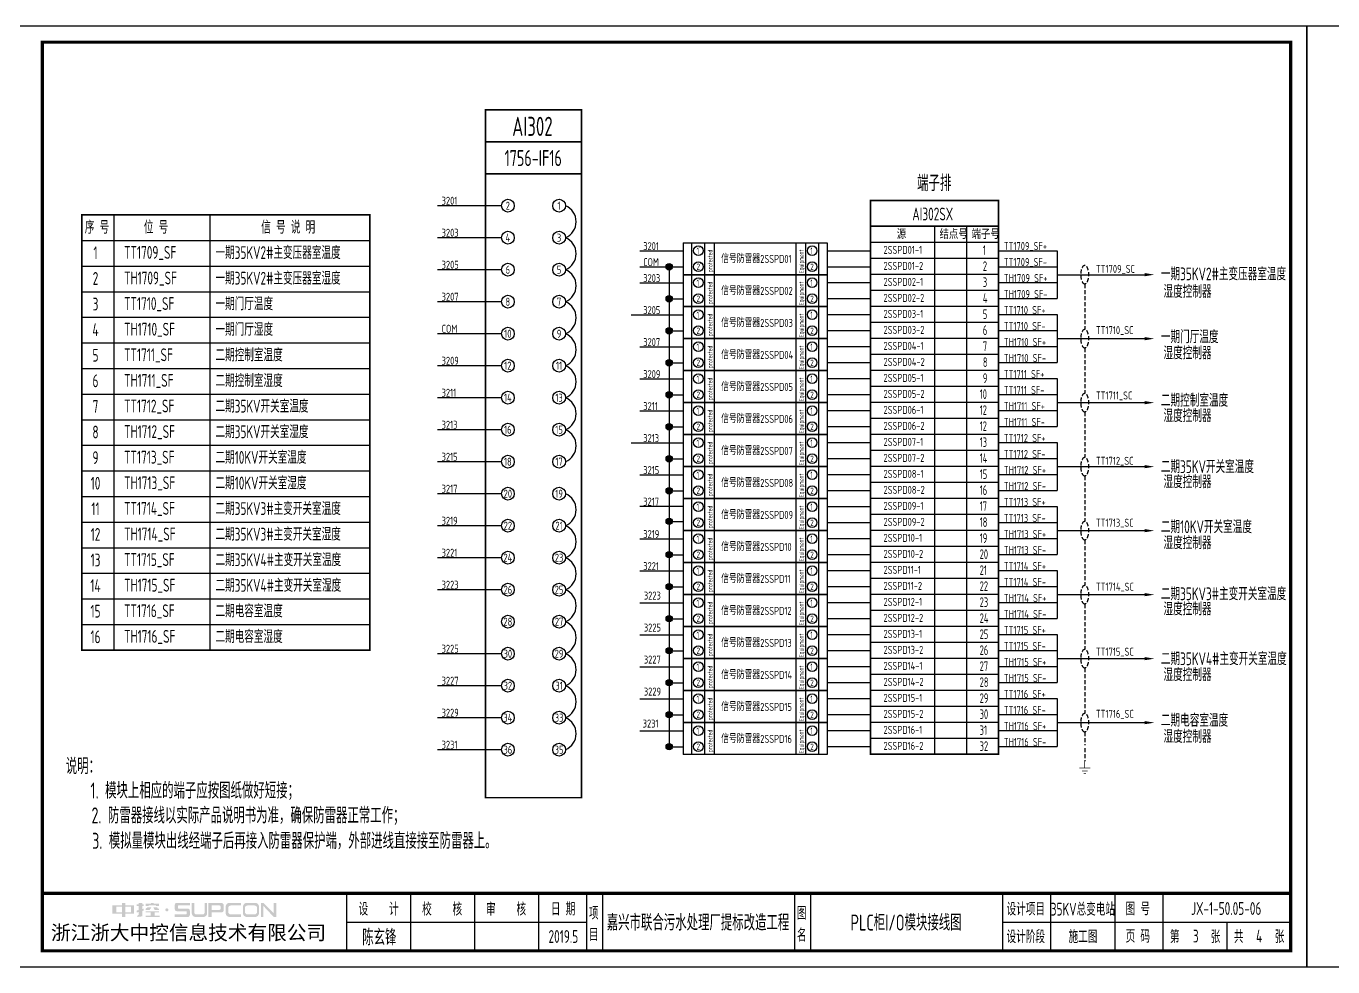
# Model space of a CAD drawing. Header units: millimetres. Extents: x 30557 to 235556, y -116603 to -73383.
# Drawn here: x 210765 to 214847, y -83245 to -80305 of the extents above; entities that cross this region are included whole.
import ezdxf
from ezdxf.enums import TextEntityAlignment as Align

# ---------------------------------------------------------------- set-up
doc = ezdxf.new("R2010")
doc.units = ezdxf.units.MM
doc.linetypes.add('DASHED2', pattern=[0.375, 0.25, -0.125])
doc.layers.add('1', color=3, linetype='Continuous')
doc.layers.add('符号层', color=3, linetype='Continuous')
doc.layers.add('_Drawing', color=7, linetype='Continuous', lineweight=25)
doc.styles.add('supcon', font='sceie.shx', dxfattribs={"width": 0.75, "height": 40, "bigfont": 'sceic.shx'})
doc.styles.add('Title', font='', dxfattribs={"height": 45})
doc.styles.get('Title').set_extended_font_data('SimHei')

# ---------------------------------------------------------------- blocks, each defined once
blk = doc.blocks.new('中控·SUPCON')
at = {"linetype": 'Continuous'}
h = blk.add_hatch(color=2, dxfattribs=at)
h.dxf.hatch_style = 1
h.paths.add_polyline_path([(34, 33), (20, 33), (20, 37), (15, 37), (15, 36), (15, 33), (0, 33), (0, 20), (13, 20), (15, 20), (15, 15), (20, 15), (20, 20), (22, 20), (34, 20)])
h.paths.add_polyline_path([(20, 30), (20, 31), (29, 31), (29, 22), (20, 22)], flags=16)
h.paths.add_polyline_path([(15, 30), (15, 22), (6, 22), (6, 31), (15, 31)], flags=16)
h.paths.add_polyline_path([(47, 32), (49, 32), (49, 35), (47, 35), (47, 37), (41, 37), (41, 35), (38, 35), (38, 32), (41, 32), (41, 25.8), (38, 25), (38, 22), (41, 22.8), (41, 18.3), (39, 17), (39, 15), (47, 16), (47, 24.5), (49, 25), (49, 28), (47, 27.5)])
h.paths.add_polyline_path([(61, 30), (55, 30), (52, 28), (52, 26), (58, 26)])
h.paths.add_polyline_path([(73, 28), (71, 28), (70, 30), (64, 30), (66, 26), (73, 26)])
h.paths.add_polyline_path([(73, 36), (64.6, 36), (64.6, 37), (60.4, 37), (60.4, 36), (52, 36), (52, 32), (56.8, 32), (56.8, 33.1), (68.2, 33.1), (68.2, 32), (73, 32)])
h.paths.add_polyline_path([(66, 22), (73, 22), (73, 24), (52, 24), (52, 22), (60, 22), (60, 17), (52, 17), (52, 15), (74, 15), (74, 17), (66, 17)])
h.paths.add_polyline_path([(82.7, 26.1, 1), (87.6, 26.1, 1)])
h.paths.add_polyline_path([(118, 28), (103.5, 28, -0.414214), (102.5, 29), (102.5, 32, -0.414214), (103.5, 33), (121, 33), (121, 37), (100.5, 37, 0.414214), (97.5, 34), (97.5, 27, 0.414214), (100.5, 24), (115, 24, -0.414214), (116, 23), (116, 20, -0.414214), (115, 19), (97.5, 19), (97.5, 15), (118, 15, 0.414214), (121, 18), (121, 25, 0.414214)])
h.paths.add_polyline_path([(128, 37), (124, 37), (124, 36), (124, 21, 0.414214), (130, 15), (142, 15, 0.414214), (148, 21), (148, 37), (144, 37), (144, 22, -0.414214), (141, 19), (131, 19, -0.414214), (128, 22)])
h.paths.add_polyline_path([(174, 26), (174, 33, 0.414214), (170, 37), (150, 37), (150, 36), (150, 15), (155, 15), (155, 22), (170, 22, 0.414214)])
h.paths.add_polyline_path([(167, 26), (155, 26), (155, 33), (167, 33, -0.414214), (169, 31), (169, 28, -0.414214)], flags=16)
h.paths.add_polyline_path([(201, 19), (185, 19, -0.414214), (181, 23), (181, 29, -0.414214), (185, 33), (201, 33), (201, 37), (183, 37, 0.414214), (177, 31), (177, 21, 0.414214), (183, 15), (201, 15)])
h.paths.add_polyline_path([(229, 21), (229, 31, 0.414214), (223, 37), (210, 37, 0.414214), (204, 31), (204, 21, 0.414214), (210, 15), (223, 15, 0.414214)])
h.paths.add_polyline_path([(207, 23), (207, 29, -0.414214), (211, 33), (222, 33, -0.414214), (226, 29), (226, 23, -0.414214), (222, 19), (211, 19, -0.414214)], flags=16)
h.paths.add_polyline_path([(236, 32.1), (252, 15), (256, 15), (256, 37), (252, 37), (252, 21), (236, 37), (232, 37), (232, 36), (232, 15), (236, 15)])
h = blk.add_hatch(color=2, dxfattribs=at)
h.dxf.hatch_style = 1
h.paths.add_polyline_path([(34, 33), (20, 33), (20, 37), (15, 37), (15, 36), (15, 33), (0, 33), (0, 20), (13, 20), (15, 20), (15, 15), (20, 15), (20, 20), (22, 20), (34, 20)])
h.paths.add_polyline_path([(20, 30), (20, 31), (29, 31), (29, 22), (20, 22)], flags=16)
h.paths.add_polyline_path([(15, 30), (15, 22), (6, 22), (6, 31), (15, 31)], flags=16)
h.paths.add_polyline_path([(47, 32), (49, 32), (49, 35), (47, 35), (47, 37), (41, 37), (41, 35), (38, 35), (38, 32), (41, 32), (41, 25.8), (38, 25), (38, 22), (41, 22.8), (41, 18.3), (39, 17), (39, 15), (47, 16), (47, 24.5), (49, 25), (49, 28), (47, 27.5)])
h.paths.add_polyline_path([(61, 30), (55, 30), (52, 28), (52, 26), (58, 26)])
h.paths.add_polyline_path([(73, 28), (71, 28), (70, 30), (64, 30), (66, 26), (73, 26)])
h.paths.add_polyline_path([(73, 36), (64.6, 36), (64.6, 37), (60.4, 37), (60.4, 36), (52, 36), (52, 32), (56.8, 32), (56.8, 33.1), (68.2, 33.1), (68.2, 32), (73, 32)])
h.paths.add_polyline_path([(66, 22), (73, 22), (73, 24), (52, 24), (52, 22), (60, 22), (60, 17), (52, 17), (52, 15), (74, 15), (74, 17), (66, 17)])
h.paths.add_polyline_path([(82.7, 26.1, 1), (87.6, 26.1, 1)])
h.paths.add_polyline_path([(118, 28), (103.5, 28, -0.414214), (102.5, 29), (102.5, 32, -0.414214), (103.5, 33), (121, 33), (121, 37), (100.5, 37, 0.414214), (97.5, 34), (97.5, 27, 0.414214), (100.5, 24), (115, 24, -0.414214), (116, 23), (116, 20, -0.414214), (115, 19), (97.5, 19), (97.5, 15), (118, 15, 0.414214), (121, 18), (121, 25, 0.414214)])
h.paths.add_polyline_path([(128, 37), (124, 37), (124, 36), (124, 21, 0.414214), (130, 15), (142, 15, 0.414214), (148, 21), (148, 37), (144, 37), (144, 22, -0.414214), (141, 19), (131, 19, -0.414214), (128, 22)])
h.paths.add_polyline_path([(174, 26), (174, 33, 0.414214), (170, 37), (150, 37), (150, 36), (150, 15), (155, 15), (155, 22), (170, 22, 0.414214)])
h.paths.add_polyline_path([(167, 26), (155, 26), (155, 33), (167, 33, -0.414214), (169, 31), (169, 28, -0.414214)], flags=16)
h.paths.add_polyline_path([(201, 19), (185, 19, -0.414214), (181, 23), (181, 29, -0.414214), (185, 33), (201, 33), (201, 37), (183, 37, 0.414214), (177, 31), (177, 21, 0.414214), (183, 15), (201, 15)])
h.paths.add_polyline_path([(229, 21), (229, 31, 0.414214), (223, 37), (210, 37, 0.414214), (204, 31), (204, 21, 0.414214), (210, 15), (223, 15, 0.414214)])
h.paths.add_polyline_path([(207, 23), (207, 29, -0.414214), (211, 33), (222, 33, -0.414214), (226, 29), (226, 23, -0.414214), (222, 19), (211, 19, -0.414214)], flags=16)
h.paths.add_polyline_path([(236, 32.1), (252, 15), (256, 15), (256, 37), (252, 37), (252, 21), (236, 37), (232, 37), (232, 36), (232, 15), (236, 15)])
h = blk.add_hatch(color=2, dxfattribs=at)
h.dxf.hatch_style = 1
h.paths.add_polyline_path([(34, 33), (20, 33), (20, 37), (15, 37), (15, 36), (15, 33), (0, 33), (0, 20), (13, 20), (15, 20), (15, 15), (20, 15), (20, 20), (22, 20), (34, 20)])
h.paths.add_polyline_path([(20, 30), (20, 31), (29, 31), (29, 22), (20, 22)], flags=16)
h.paths.add_polyline_path([(15, 30), (15, 22), (6, 22), (6, 31), (15, 31)], flags=16)
h.paths.add_polyline_path([(47, 32), (49, 32), (49, 35), (47, 35), (47, 37), (41, 37), (41, 35), (38, 35), (38, 32), (41, 32), (41, 25.8), (38, 25), (38, 22), (41, 22.8), (41, 18.3), (39, 17), (39, 15), (47, 16), (47, 24.5), (49, 25), (49, 28), (47, 27.5)])
h.paths.add_polyline_path([(61, 30), (55, 30), (52, 28), (52, 26), (58, 26)])
h.paths.add_polyline_path([(73, 28), (71, 28), (70, 30), (64, 30), (66, 26), (73, 26)])
h.paths.add_polyline_path([(73, 36), (64.6, 36), (64.6, 37), (60.4, 37), (60.4, 36), (52, 36), (52, 32), (56.8, 32), (56.8, 33.1), (68.2, 33.1), (68.2, 32), (73, 32)])
h.paths.add_polyline_path([(66, 22), (73, 22), (73, 24), (52, 24), (52, 22), (60, 22), (60, 17), (52, 17), (52, 15), (74, 15), (74, 17), (66, 17)])
h.paths.add_polyline_path([(82.7, 26.1, 1), (87.6, 26.1, 1)])
h.paths.add_polyline_path([(118, 28), (103.5, 28, -0.414214), (102.5, 29), (102.5, 32, -0.414214), (103.5, 33), (121, 33), (121, 37), (100.5, 37, 0.414214), (97.5, 34), (97.5, 27, 0.414214), (100.5, 24), (115, 24, -0.414214), (116, 23), (116, 20, -0.414214), (115, 19), (97.5, 19), (97.5, 15), (118, 15, 0.414214), (121, 18), (121, 25, 0.414214)])
h.paths.add_polyline_path([(128, 37), (124, 37), (124, 36), (124, 21, 0.414214), (130, 15), (142, 15, 0.414214), (148, 21), (148, 37), (144, 37), (144, 22, -0.414214), (141, 19), (131, 19, -0.414214), (128, 22)])
h.paths.add_polyline_path([(174, 26), (174, 33, 0.414214), (170, 37), (150, 37), (150, 36), (150, 15), (155, 15), (155, 22), (170, 22, 0.414214)])
h.paths.add_polyline_path([(167, 26), (155, 26), (155, 33), (167, 33, -0.414214), (169, 31), (169, 28, -0.414214)], flags=16)
h.paths.add_polyline_path([(201, 19), (185, 19, -0.414214), (181, 23), (181, 29, -0.414214), (185, 33), (201, 33), (201, 37), (183, 37, 0.414214), (177, 31), (177, 21, 0.414214), (183, 15), (201, 15)])
h.paths.add_polyline_path([(229, 21), (229, 31, 0.414214), (223, 37), (210, 37, 0.414214), (204, 31), (204, 21, 0.414214), (210, 15), (223, 15, 0.414214)])
h.paths.add_polyline_path([(207, 23), (207, 29, -0.414214), (211, 33), (222, 33, -0.414214), (226, 29), (226, 23, -0.414214), (222, 19), (211, 19, -0.414214)], flags=16)
h.paths.add_polyline_path([(236, 32.1), (252, 15), (256, 15), (256, 37), (252, 37), (252, 21), (236, 37), (232, 37), (232, 36), (232, 15), (236, 15)])
h = blk.add_hatch(color=2, dxfattribs=at)
h.dxf.hatch_style = 1
h.paths.add_polyline_path([(34, 33), (20, 33), (20, 37), (15, 37), (15, 36), (15, 33), (0, 33), (0, 20), (13, 20), (15, 20), (15, 15), (20, 15), (20, 20), (22, 20), (34, 20)])
h.paths.add_polyline_path([(20, 30), (20, 31), (29, 31), (29, 22), (20, 22)], flags=16)
h.paths.add_polyline_path([(15, 30), (15, 22), (6, 22), (6, 31), (15, 31)], flags=16)
h.paths.add_polyline_path([(47, 32), (49, 32), (49, 35), (47, 35), (47, 37), (41, 37), (41, 35), (38, 35), (38, 32), (41, 32), (41, 25.8), (38, 25), (38, 22), (41, 22.8), (41, 18.3), (39, 17), (39, 15), (47, 16), (47, 24.5), (49, 25), (49, 28), (47, 27.5)])
h.paths.add_polyline_path([(61, 30), (55, 30), (52, 28), (52, 26), (58, 26)])
h.paths.add_polyline_path([(73, 28), (71, 28), (70, 30), (64, 30), (66, 26), (73, 26)])
h.paths.add_polyline_path([(73, 36), (64.6, 36), (64.6, 37), (60.4, 37), (60.4, 36), (52, 36), (52, 32), (56.8, 32), (56.8, 33.1), (68.2, 33.1), (68.2, 32), (73, 32)])
h.paths.add_polyline_path([(66, 22), (73, 22), (73, 24), (52, 24), (52, 22), (60, 22), (60, 17), (52, 17), (52, 15), (74, 15), (74, 17), (66, 17)])
h.paths.add_polyline_path([(82.7, 26.1, 1), (87.6, 26.1, 1)])
h.paths.add_polyline_path([(118, 28), (103.5, 28, -0.414214), (102.5, 29), (102.5, 32, -0.414214), (103.5, 33), (121, 33), (121, 37), (100.5, 37, 0.414214), (97.5, 34), (97.5, 27, 0.414214), (100.5, 24), (115, 24, -0.414214), (116, 23), (116, 20, -0.414214), (115, 19), (97.5, 19), (97.5, 15), (118, 15, 0.414214), (121, 18), (121, 25, 0.414214)])
h.paths.add_polyline_path([(128, 37), (124, 37), (124, 36), (124, 21, 0.414214), (130, 15), (142, 15, 0.414214), (148, 21), (148, 37), (144, 37), (144, 22, -0.414214), (141, 19), (131, 19, -0.414214), (128, 22)])
h.paths.add_polyline_path([(174, 26), (174, 33, 0.414214), (170, 37), (150, 37), (150, 36), (150, 15), (155, 15), (155, 22), (170, 22, 0.414214)])
h.paths.add_polyline_path([(167, 26), (155, 26), (155, 33), (167, 33, -0.414214), (169, 31), (169, 28, -0.414214)], flags=16)
h.paths.add_polyline_path([(201, 19), (185, 19, -0.414214), (181, 23), (181, 29, -0.414214), (185, 33), (201, 33), (201, 37), (183, 37, 0.414214), (177, 31), (177, 21, 0.414214), (183, 15), (201, 15)])
h.paths.add_polyline_path([(229, 21), (229, 31, 0.414214), (223, 37), (210, 37, 0.414214), (204, 31), (204, 21, 0.414214), (210, 15), (223, 15, 0.414214)])
h.paths.add_polyline_path([(207, 23), (207, 29, -0.414214), (211, 33), (222, 33, -0.414214), (226, 29), (226, 23, -0.414214), (222, 19), (211, 19, -0.414214)], flags=16)
h.paths.add_polyline_path([(236, 32.1), (252, 15), (256, 15), (256, 37), (252, 37), (252, 21), (236, 37), (232, 37), (232, 36), (232, 15), (236, 15)])
h = blk.add_hatch(color=2, dxfattribs=at)
h.dxf.hatch_style = 1
h.paths.add_polyline_path([(34, 33), (20, 33), (20, 37), (15, 37), (15, 36), (15, 33), (0, 33), (0, 20), (13, 20), (15, 20), (15, 15), (20, 15), (20, 20), (22, 20), (34, 20)])
h.paths.add_polyline_path([(20, 30), (20, 31), (29, 31), (29, 22), (20, 22)], flags=16)
h.paths.add_polyline_path([(15, 30), (15, 22), (6, 22), (6, 31), (15, 31)], flags=16)
h.paths.add_polyline_path([(47, 32), (49, 32), (49, 35), (47, 35), (47, 37), (41, 37), (41, 35), (38, 35), (38, 32), (41, 32), (41, 25.8), (38, 25), (38, 22), (41, 22.8), (41, 18.3), (39, 17), (39, 15), (47, 16), (47, 24.5), (49, 25), (49, 28), (47, 27.5)])
h.paths.add_polyline_path([(61, 30), (55, 30), (52, 28), (52, 26), (58, 26)])
h.paths.add_polyline_path([(73, 28), (71, 28), (70, 30), (64, 30), (66, 26), (73, 26)])
h.paths.add_polyline_path([(73, 36), (64.6, 36), (64.6, 37), (60.4, 37), (60.4, 36), (52, 36), (52, 32), (56.8, 32), (56.8, 33.1), (68.2, 33.1), (68.2, 32), (73, 32)])
h.paths.add_polyline_path([(66, 22), (73, 22), (73, 24), (52, 24), (52, 22), (60, 22), (60, 17), (52, 17), (52, 15), (74, 15), (74, 17), (66, 17)])
h.paths.add_polyline_path([(82.7, 26.1, 1), (87.6, 26.1, 1)])
h.paths.add_polyline_path([(118, 28), (103.5, 28, -0.414214), (102.5, 29), (102.5, 32, -0.414214), (103.5, 33), (121, 33), (121, 37), (100.5, 37, 0.414214), (97.5, 34), (97.5, 27, 0.414214), (100.5, 24), (115, 24, -0.414214), (116, 23), (116, 20, -0.414214), (115, 19), (97.5, 19), (97.5, 15), (118, 15, 0.414214), (121, 18), (121, 25, 0.414214)])
h.paths.add_polyline_path([(128, 37), (124, 37), (124, 36), (124, 21, 0.414214), (130, 15), (142, 15, 0.414214), (148, 21), (148, 37), (144, 37), (144, 22, -0.414214), (141, 19), (131, 19, -0.414214), (128, 22)])
h.paths.add_polyline_path([(174, 26), (174, 33, 0.414214), (170, 37), (150, 37), (150, 36), (150, 15), (155, 15), (155, 22), (170, 22, 0.414214)])
h.paths.add_polyline_path([(167, 26), (155, 26), (155, 33), (167, 33, -0.414214), (169, 31), (169, 28, -0.414214)], flags=16)
h.paths.add_polyline_path([(201, 19), (185, 19, -0.414214), (181, 23), (181, 29, -0.414214), (185, 33), (201, 33), (201, 37), (183, 37, 0.414214), (177, 31), (177, 21, 0.414214), (183, 15), (201, 15)])
h.paths.add_polyline_path([(229, 21), (229, 31, 0.414214), (223, 37), (210, 37, 0.414214), (204, 31), (204, 21, 0.414214), (210, 15), (223, 15, 0.414214)])
h.paths.add_polyline_path([(207, 23), (207, 29, -0.414214), (211, 33), (222, 33, -0.414214), (226, 29), (226, 23, -0.414214), (222, 19), (211, 19, -0.414214)], flags=16)
h.paths.add_polyline_path([(236, 32.1), (252, 15), (256, 15), (256, 37), (252, 37), (252, 21), (236, 37), (232, 37), (232, 36), (232, 15), (236, 15)])
h = blk.add_hatch(color=2, dxfattribs=at)
h.dxf.hatch_style = 1
h.paths.add_polyline_path([(34, 33), (20, 33), (20, 37), (15, 37), (15, 36), (15, 33), (0, 33), (0, 20), (13, 20), (15, 20), (15, 15), (20, 15), (20, 20), (22, 20), (34, 20)])
h.paths.add_polyline_path([(20, 30), (20, 31), (29, 31), (29, 22), (20, 22)], flags=16)
h.paths.add_polyline_path([(15, 30), (15, 22), (6, 22), (6, 31), (15, 31)], flags=16)
h.paths.add_polyline_path([(47, 32), (49, 32), (49, 35), (47, 35), (47, 37), (41, 37), (41, 35), (38, 35), (38, 32), (41, 32), (41, 25.8), (38, 25), (38, 22), (41, 22.8), (41, 18.3), (39, 17), (39, 15), (47, 16), (47, 24.5), (49, 25), (49, 28), (47, 27.5)])
h.paths.add_polyline_path([(61, 30), (55, 30), (52, 28), (52, 26), (58, 26)])
h.paths.add_polyline_path([(73, 28), (71, 28), (70, 30), (64, 30), (66, 26), (73, 26)])
h.paths.add_polyline_path([(73, 36), (64.6, 36), (64.6, 37), (60.4, 37), (60.4, 36), (52, 36), (52, 32), (56.8, 32), (56.8, 33.1), (68.2, 33.1), (68.2, 32), (73, 32)])
h.paths.add_polyline_path([(66, 22), (73, 22), (73, 24), (52, 24), (52, 22), (60, 22), (60, 17), (52, 17), (52, 15), (74, 15), (74, 17), (66, 17)])
h.paths.add_polyline_path([(82.7, 26.1, 1), (87.6, 26.1, 1)])
h.paths.add_polyline_path([(118, 28), (103.5, 28, -0.414214), (102.5, 29), (102.5, 32, -0.414214), (103.5, 33), (121, 33), (121, 37), (100.5, 37, 0.414214), (97.5, 34), (97.5, 27, 0.414214), (100.5, 24), (115, 24, -0.414214), (116, 23), (116, 20, -0.414214), (115, 19), (97.5, 19), (97.5, 15), (118, 15, 0.414214), (121, 18), (121, 25, 0.414214)])
h.paths.add_polyline_path([(128, 37), (124, 37), (124, 36), (124, 21, 0.414214), (130, 15), (142, 15, 0.414214), (148, 21), (148, 37), (144, 37), (144, 22, -0.414214), (141, 19), (131, 19, -0.414214), (128, 22)])
h.paths.add_polyline_path([(174, 26), (174, 33, 0.414214), (170, 37), (150, 37), (150, 36), (150, 15), (155, 15), (155, 22), (170, 22, 0.414214)])
h.paths.add_polyline_path([(167, 26), (155, 26), (155, 33), (167, 33, -0.414214), (169, 31), (169, 28, -0.414214)], flags=16)
h.paths.add_polyline_path([(201, 19), (185, 19, -0.414214), (181, 23), (181, 29, -0.414214), (185, 33), (201, 33), (201, 37), (183, 37, 0.414214), (177, 31), (177, 21, 0.414214), (183, 15), (201, 15)])
h.paths.add_polyline_path([(229, 21), (229, 31, 0.414214), (223, 37), (210, 37, 0.414214), (204, 31), (204, 21, 0.414214), (210, 15), (223, 15, 0.414214)])
h.paths.add_polyline_path([(207, 23), (207, 29, -0.414214), (211, 33), (222, 33, -0.414214), (226, 29), (226, 23, -0.414214), (222, 19), (211, 19, -0.414214)], flags=16)
h.paths.add_polyline_path([(236, 32.1), (252, 15), (256, 15), (256, 37), (252, 37), (252, 21), (236, 37), (232, 37), (232, 36), (232, 15), (236, 15)])
blk = doc.blocks.new('supcon图框')
at = {"linetype": 'Continuous'}
for p, q in [((6145.7, 4361.7), (1987.7, 4361.7)), ((1987.7, 4361.7), (1987.7, 1421.7)), ((6145.7, 1421.7), (6145.7, 4361.7)), ((1987.7, 1421.7), (6145.7, 1421.7))]:
    blk.add_line(p, q, dxfattribs=at)
for p, q in [((3145.7, 1651.7), (3145.7, 1471.7)), ((3345.7, 1651.7), (3345.7, 1471.7)), ((3545.7, 1651.7), (3545.7, 1471.7)), ((3745.7, 1651.7), (3745.7, 1471.7)), ((3895.7, 1651.7), (3895.7, 1471.7)), ((3945.7, 1651.7), (3945.7, 1471.7)), ((4545.7, 1651.7), (4545.7, 1471.7)), ((4595.7, 1651.7), (4595.7, 1471.7)), ((5195.7, 1651.7), (5195.7, 1471.7)), ((5345.7, 1651.7), (5345.7, 1471.7)), ((5545.7, 1651.7), (5545.7, 1471.7)), ((5695.7, 1651.7), (5695.7, 1471.7)), ((3145.7, 1561.7), (3895.7, 1561.7)), ((5195.7, 1561.7), (6095.7, 1561.7)), ((5895.7, 1561.7), (5895.7, 1471.7))]:
    blk.add_line(p, q)
at = {"linetype": 'Continuous', "const_width": 10}
blk.add_lwpolyline([(2195.7, 4311.7), (6095.7, 4311.7), (6095.7, 1471.7), (2195.7, 1471.7)], close=True, dxfattribs=at)
blk.add_lwpolyline([(2195.7, 1651.7), (6095.7, 1651.7)], dxfattribs=at)
at = {"linetype": 'Continuous', "xscale": 2, "yscale": 2, "zscale": 2}
blk.add_blockref('中控·SUPCON', (2414.6, 1547.7), dxfattribs=at)
at = {"style": 'supcon', "width": 0.75}
for s, p in [('设    计', (3246.2, 1604.2)), ('校    核', (3444.8, 1604.2)), ('审    核', (3644.5, 1604.2)), ('日 期', (3822.5, 1604.2)), ('项', (3918.2, 1590.7)), ('图', (4568.2, 1590.7)), ('设计项目', (5268, 1604.2)), ('图 号', (5618, 1604.2)), ('目', (3918.2, 1522.9)), ('名', (4568.2, 1522.9)), ('设计阶段', (5268, 1518.1)), ('施工图', (5446.5, 1518.1)), ('页 码', (5618, 1518.1)), ('第      张', (5797, 1518.1)), ('共      张', (5997, 1518.1))]:
    blk.add_text(s, height=40, dxfattribs=at).set_placement(p, align=Align.MIDDLE)
at = {"style": 'Title'}
blk.add_text('浙江浙大中控信息技术有限公司', height=45, dxfattribs=at).set_placement((2222.8, 1506.2))
blk = doc.blocks.new('1756-IF16')
at = {"linetype": 'Continuous'}
for p, q in [((13051, 13529.7), (12851, 13529.7)), ((13051, 13429.7), (12851, 13429.7)), ((13051, 13329.7), (12851, 13329.7)), ((13051, 13229.7), (12851, 13229.7)), ((13051, 13129.7), (12851, 13129.7)), ((13051, 13029.7), (12851, 13029.7)), ((13051, 12929.7), (12851, 12929.7)), ((13051, 12829.7), (12851, 12829.7)), ((13051, 12729.7), (12851, 12729.7)), ((13051, 12629.7), (12851, 12629.7)), ((13051, 12529.7), (12851, 12529.7)), ((13051, 12429.7), (12851, 12429.7)), ((13051, 12329.7), (12851, 12329.7)), ((13051, 12129.7), (12851, 12129.7)), ((13051, 12029.7), (12851, 12029.7)), ((13051, 11929.7), (12851, 11929.7)), ((13051, 11829.7), (12851, 11829.7))]:
    blk.add_line(p, q, dxfattribs=at)
at = {"linetype": 'Continuous', "const_width": 5}
blk.add_lwpolyline([(13001, 13829.7), (13301, 13829.7), (13301, 11679.7), (13001, 11679.7)], close=True, dxfattribs=at)
for points in [[(13001, 13729.7), (13301, 13729.7)], [(13001, 13629.7), (13301, 13629.7)]]:
    blk.add_lwpolyline(points, dxfattribs=at)
at = {"lineweight": -3}
for centre in [(13071, 13529.7), (13231, 13529.7), (13071, 13429.7), (13231, 13429.7), (13071, 13329.7), (13231, 13329.7), (13071, 13229.7), (13231, 13229.7), (13071, 13129.7), (13231, 13129.7), (13071, 13029.7), (13231, 13029.7), (13071, 12929.7), (13231, 12929.7), (13071, 12829.7), (13231, 12829.7), (13071, 12729.7), (13231, 12729.7), (13071, 12629.7), (13231, 12629.7), (13071, 12529.7), (13231, 12529.7), (13071, 12429.7), (13231, 12429.7), (13071, 12329.7), (13231, 12329.7), (13071, 12229.7), (13231, 12229.7), (13071, 12129.7), (13231, 12129.7), (13071, 12029.7), (13231, 12029.7), (13071, 11929.7), (13231, 11929.7), (13071, 11829.7), (13231, 11829.7)]:
    blk.add_circle(centre, 20, dxfattribs=at)
at = {"color": 2, "linetype": 'Continuous'}
for centre in [(13229.6, 13479.7), (13229.6, 13379.7), (13229.6, 13279.7), (13229.6, 13179.7), (13229.6, 13079.7), (13229.6, 12979.7), (13229.6, 12879.7), (13229.6, 12779.7), (13229.6, 12579.7), (13229.6, 12479.7), (13229.6, 12379.7), (13229.6, 12279.7), (13229.6, 12179.7), (13229.6, 12079.7), (13229.6, 11979.7), (13229.6, 11879.7)]:
    blk.add_arc(centre, 54.4, 293.2371, 66.7629, dxfattribs=at)
at = {"color": 7, "style": 'supcon', "width": 0.75}
blk.add_text('1756-IF16', height=50, dxfattribs=at).set_placement((13150.1, 13678.7), align=Align.MIDDLE)
at = {"style": 'supcon', "width": 0.75}
for s, p in [('2', (13070.8, 13529.7)), ('1', (13230.8, 13529.7)), ('4', (13070.8, 13429.7)), ('3', (13230.8, 13429.7)), ('6', (13070.8, 13329.7)), ('5', (13230.8, 13329.7)), ('8', (13070.8, 13229.7)), ('7', (13230.8, 13229.7)), ('10', (13070.8, 13129.7)), ('9', (13230.8, 13129.7)), ('12', (13070.8, 13029.7)), ('11', (13230.8, 13029.7)), ('14', (13070.8, 12929.7)), ('13', (13230.8, 12929.7)), ('16', (13070.8, 12829.7)), ('15', (13230.8, 12829.7)), ('18', (13070.8, 12729.7)), ('17', (13230.8, 12729.7)), ('20', (13070.8, 12629.7)), ('19', (13230.8, 12629.7)), ('22', (13070.8, 12529.7)), ('21', (13230.8, 12529.7)), ('24', (13070.8, 12429.7)), ('23', (13230.8, 12429.7)), ('26', (13070.8, 12329.7)), ('25', (13230.8, 12329.7)), ('28', (13070.8, 12229.7)), ('27', (13230.8, 12229.7)), ('30', (13070.8, 12129.7)), ('29', (13230.8, 12129.7)), ('32', (13070.8, 12029.7)), ('31', (13230.8, 12029.7)), ('34', (13070.8, 11929.7)), ('33', (13230.8, 11929.7)), ('36', (13070.8, 11829.7)), ('35', (13230.8, 11829.7))]:
    blk.add_text(s, height=25, dxfattribs=at).set_placement(p, align=Align.MIDDLE)
blk = doc.blocks.new('AI端子接线表')
at = {"lineweight": -3}
for p, q in [((20305.1, 13539.7), (20305.1, 11889.7)), ((20405.1, 13539.7), (20405.1, 11889.7)), ((20105.1, 13489.7), (20505.1, 13489.7)), ((20105.1, 13439.7), (20505.1, 13439.7)), ((20105.1, 13389.7), (20505.1, 13389.7)), ((20105.1, 13339.7), (20505.1, 13339.7)), ((20105.1, 13289.7), (20505.1, 13289.7)), ((20105.1, 13239.7), (20505.1, 13239.7)), ((20105.1, 13189.7), (20505.1, 13189.7)), ((20105.1, 13139.7), (20505.1, 13139.7)), ((20105.1, 13089.7), (20505.1, 13089.7)), ((20105.1, 13039.7), (20505.1, 13039.7)), ((20105.1, 12989.7), (20505.1, 12989.7)), ((20105.1, 12939.7), (20505.1, 12939.7)), ((20105.1, 12889.7), (20505.1, 12889.7)), ((20105.1, 12839.7), (20505.1, 12839.7)), ((20105.1, 12789.7), (20505.1, 12789.7)), ((20105.1, 12739.7), (20505.1, 12739.7)), ((20105.1, 12689.7), (20505.1, 12689.7)), ((20105.1, 12639.7), (20505.1, 12639.7)), ((20105.1, 12589.7), (20505.1, 12589.7)), ((20105.1, 12539.7), (20505.1, 12539.7)), ((20105.1, 12489.7), (20505.1, 12489.7)), ((20105.1, 12439.7), (20505.1, 12439.7)), ((20105.1, 12389.7), (20505.1, 12389.7)), ((20105.1, 12339.7), (20505.1, 12339.7)), ((20105.1, 12289.7), (20505.1, 12289.7)), ((20105.1, 12239.7), (20505.1, 12239.7)), ((20105.1, 12189.7), (20505.1, 12189.7)), ((20105.1, 12139.7), (20505.1, 12139.7)), ((20105.1, 12089.7), (20505.1, 12089.7)), ((20105.1, 12039.7), (20505.1, 12039.7)), ((20105.1, 11989.7), (20505.1, 11989.7)), ((20105.1, 11939.7), (20505.1, 11939.7))]:
    blk.add_line(p, q, dxfattribs=at)
at = {"lineweight": -3, "const_width": 5}
blk.add_lwpolyline([(20105.1, 13619.7), (20105.1, 11889.7), (20505.1, 11889.7), (20505.1, 13619.7)], close=True, dxfattribs=at)
blk.add_lwpolyline([(20105.1, 13539.7), (20505.1, 13539.7)], dxfattribs=at)
at = {"color": 7, "style": 'supcon', "width": 0.75}
for s, p in [('源', (20186.9, 13499.5)), ('结点号', (20320.7, 13499.5)), ('端子号', (20420.8, 13499.5)), ('1', (20455.9, 13449.5)), ('2', (20455.9, 13399.5)), ('3', (20455.9, 13349.5)), ('4', (20455.9, 13299.5)), ('5', (20455.9, 13249.5)), ('6', (20455.9, 13199.5)), ('7', (20455.9, 13149.5)), ('8', (20455.9, 13099.5)), ('9', (20455.9, 13049.5)), ('10', (20445.9, 12999.5)), ('12', (20445.9, 12949.5)), ('12', (20445.9, 12899.5)), ('13', (20445.9, 12849.5)), ('14', (20445.9, 12799.5)), ('15', (20445.9, 12749.5)), ('16', (20445.9, 12699.5)), ('17', (20445.9, 12649.5)), ('18', (20445.9, 12599.5)), ('19', (20445.9, 12549.5)), ('20', (20445.9, 12499.5)), ('21', (20445.9, 12449.5)), ('22', (20445.9, 12399.5)), ('23', (20445.9, 12349.5)), ('24', (20445.9, 12299.5)), ('25', (20445.9, 12249.5)), ('26', (20445.9, 12199.5)), ('27', (20445.9, 12149.5)), ('28', (20445.9, 12099.5)), ('29', (20445.9, 12049.5)), ('30', (20445.9, 11999.5)), ('31', (20445.9, 11949.5)), ('32', (20445.9, 11899.5))]:
    blk.add_text(s, height=30, dxfattribs=at).set_placement(p)
blk = doc.blocks.new('信号防雷接线')
at = {"linetype": 'Continuous'}
for p, q in [((19158.5, -5001.2), (19608.5, -5001.2)), ((19158.5, -5001.2), (19158.5, -5101.2)), ((19184.9, -5101.2), (19184.9, -5001.2)), ((19225.7, -5101.2), (19225.7, -5001.2)), ((19256.2, -5101.2), (19256.2, -5001.2)), ((19510.9, -5101.2), (19510.9, -5001.2)), ((19541.4, -5101.2), (19541.4, -5001.2)), ((19582.2, -5101.2), (19582.2, -5001.2)), ((19608.5, -5001.2), (19608.5, -5101.2)), ((19608.5, -5101.2), (19158.5, -5101.2))]:
    blk.add_line(p, q, dxfattribs=at)
for centre in [(19205.9, -5026.2), (19561.2, -5026.2), (19205.9, -5076.2), (19561.2, -5076.2)]:
    blk.add_circle(centre, 15, dxfattribs=at)
at = {"layer": '1', "color": 7, "style": 'supcon', "width": 0.75}
for s, p in [("1'", (19200.1, -5036.4)), ('1', (19555.4, -5036.4)), ("2'", (19200.1, -5086.4)), ('2', (19555.4, -5086.4))]:
    blk.add_text(s, height=20, dxfattribs=at).set_placement(p)
for s, p in [('protected', (19249.8, -5093.5)), ('Equipment', (19535, -5096.4))]:
    blk.add_text(s, height=15, rotation=90, dxfattribs=at).set_placement(p)

msp = doc.modelspace()

# ---------------------------------------------------------------- hatches: boundary and pattern name
at = {"linetype": 'Continuous'}
for points in [[(212784.2, -81057.3, 1), (212764.2, -81057.3, 1)], [(212784.2, -81157.3, 1), (212764.2, -81157.3, 1)], [(212784.2, -81257.3, 1), (212764.2, -81257.3, 1)], [(212784.2, -81357.3, 1), (212764.2, -81357.3, 1)], [(212784.2, -81457.3, 1), (212764.2, -81457.3, 1)], [(212784.2, -81557.3, 1), (212764.2, -81557.3, 1)], [(212784.2, -81657.3, 1), (212764.2, -81657.3, 1)], [(212784.2, -81757.3, 1), (212764.2, -81757.3, 1)], [(212784.2, -81853.1, 1), (212764.2, -81853.1, 1)], [(212784.2, -81957.3, 1), (212764.2, -81957.3, 1)], [(212784.2, -82057.3, 1), (212764.2, -82057.3, 1)], [(212784.2, -82157.3, 1), (212764.2, -82157.3, 1)], [(212784.2, -82257.3, 1), (212764.2, -82257.3, 1)], [(212784.2, -82357.3, 1), (212764.2, -82357.3, 1)], [(212784.2, -82457.3, 1), (212764.2, -82457.3, 1)], [(212784.2, -82557.3, 1), (212764.2, -82557.3, 1)]]:
    msp.add_hatch(color=256, dxfattribs=at).paths.add_polyline_path(points)

# ---------------------------------------------------------------- linework, layer by layer
at = {"lineweight": -3}
for p, q in [((211039.1, -80895.4), (211039.1, -81695.4)), ((211339.1, -80895.4), (211339.1, -81695.4)), ((210939.1, -80975.4), (211839.1, -80975.4)), ((210939.1, -81055.4), (211839.1, -81055.4)), ((210939.1, -81135.4), (211839.1, -81135.4)), ((210939.1, -81215.4), (211839.1, -81215.4)), ((210939.1, -81295.4), (211839.1, -81295.4)), ((210939.1, -81375.4), (211839.1, -81375.4)), ((210939.1, -81455.4), (211839.1, -81455.4)), ((210939.1, -81535.4), (211839.1, -81535.4)), ((210939.1, -81615.4), (211839.1, -81615.4)), ((210939.1, -81695.4), (211839.1, -81695.4)), ((211039.1, -81695.4), (211039.1, -82255.4)), ((211339.1, -81695.4), (211339.1, -82255.4)), ((210939.1, -81775.4), (211839.1, -81775.4)), ((210939.1, -81855.4), (211839.1, -81855.4)), ((210939.1, -81935.4), (211839.1, -81935.4)), ((210939.1, -82015.4), (211839.1, -82015.4)), ((210939.1, -82095.4), (211839.1, -82095.4)), ((210939.1, -82175.4), (211839.1, -82175.4)), ((210939.1, -82255.4), (211839.1, -82255.4))]:
    msp.add_line(p, q, dxfattribs=at)
for p, q in [((213803.1, -81007.1), (213985.6, -81007.1)), ((213985.6, -81007.1), (213985.6, -81157.1)), ((213803.1, -81057.1), (213985.6, -81057.1)), ((213803.1, -81107.1), (213985.6, -81107.1)), ((213985.6, -81082.1), (214259.2, -81082.1)), ((213985.6, -81107.1), (213985.6, -81157.1)), ((213803.1, -81157.1), (213985.6, -81157.1)), ((213803.1, -81207.1), (213985.6, -81207.1)), ((213985.6, -81207.1), (213985.6, -81357.1)), ((213803.1, -81257.1), (213985.6, -81257.1)), ((213803.1, -81307.1), (213985.6, -81307.1)), ((213985.6, -81282.1), (214259.2, -81282.1)), ((213985.6, -81307.1), (213985.6, -81357.1)), ((213803.1, -81357.1), (213985.6, -81357.1)), ((213803.1, -81407.1), (213985.6, -81407.1)), ((213985.6, -81407.1), (213985.6, -81557.1)), ((213803.1, -81457.1), (213985.6, -81457.1)), ((213803.1, -81507.1), (213985.6, -81507.1)), ((213985.6, -81482.1), (214259.2, -81482.1)), ((213985.6, -81507.1), (213985.6, -81557.1)), ((213803.1, -81557.1), (213985.6, -81557.1)), ((213803.1, -81607.1), (213985.6, -81607.1)), ((213985.6, -81607.1), (213985.6, -81757.1)), ((213803.1, -81657.1), (213985.6, -81657.1)), ((213985.6, -81682.1), (214259.2, -81682.1)), ((213803.1, -81707.1), (213985.6, -81707.1)), ((213985.6, -81707.1), (213985.6, -81757.1)), ((213803.1, -81757.1), (213985.6, -81757.1)), ((213803.1, -81807.1), (213985.6, -81807.1)), ((213985.6, -81807.1), (213985.6, -81957.1)), ((213803.1, -81857.1), (213985.6, -81857.1)), ((213985.6, -81882.1), (214259.2, -81882.1)), ((213803.1, -81907.1), (213985.6, -81907.1)), ((213985.6, -81907.1), (213985.6, -81957.1)), ((213803.1, -81957.1), (213985.6, -81957.1)), ((213803.1, -82007.1), (213985.6, -82007.1)), ((213985.6, -82007.1), (213985.6, -82157.1)), ((213803.1, -82057.1), (213985.6, -82057.1)), ((213985.6, -82082.1), (214259.2, -82082.1)), ((213803.1, -82107.1), (213985.6, -82107.1)), ((213985.6, -82107.1), (213985.6, -82157.1)), ((213803.1, -82157.1), (213985.6, -82157.1)), ((213803.1, -82207.1), (213985.6, -82207.1)), ((213985.6, -82207.1), (213985.6, -82357.1)), ((213803.1, -82257.1), (213985.6, -82257.1)), ((213985.6, -82282.1), (214259.2, -82282.1)), ((213803.1, -82307.1), (213985.6, -82307.1)), ((213985.6, -82307.1), (213985.6, -82357.1)), ((213803.1, -82357.1), (213985.6, -82357.1)), ((213803.1, -82407.1), (213985.6, -82407.1)), ((213985.6, -82407.1), (213985.6, -82557.1)), ((213803.1, -82457.1), (213985.6, -82457.1)), ((213985.6, -82482.1), (214259.2, -82482.1)), ((213803.1, -82507.1), (213985.6, -82507.1)), ((213985.6, -82507.1), (213985.6, -82557.1)), ((213803.1, -82557.1), (213985.6, -82557.1))]:
    msp.add_line(p, q)
at = {"linetype": 'Continuous'}
for p, q in [((212774.2, -81057.3), (212774.2, -81367.7)), ((212774.2, -81357.3), (212774.2, -82557.3))]:
    msp.add_line(p, q, dxfattribs=at)
at = {"color": 0, "linetype": 'DASHED2', "ltscale": 50}
for p, q in [((214072.2, -81111.5), (214072.2, -81252.8)), ((214072.2, -81311.5), (214072.2, -81452.8)), ((214072.2, -81511.5), (214072.2, -81652.8)), ((214072.2, -81711.5), (214072.2, -81852.8)), ((214072.2, -81911.5), (214072.2, -82052.8)), ((214072.2, -82111.5), (214072.2, -82252.8)), ((214072.2, -82311.5), (214072.2, -82452.8)), ((214072.2, -82511.5), (214072.2, -82552.8)), ((214072.2, -82561.5), (214072.2, -82602.8))]:
    msp.add_line(p, q, dxfattribs=at)
at = {"lineweight": -3, "const_width": 5}
msp.add_lwpolyline([(210939.1, -80895.4), (210939.1, -82255.4), (211839.1, -82255.4), (211839.1, -80895.4)], close=True, dxfattribs=at)
for points in [[(214289.9, -81082.1, 0, 10, 0), (214259.2, -81082.1, 10, 10, 0)], [(214289.9, -81282.1, 0, 10, 0), (214259.2, -81282.1, 10, 10, 0)], [(214289.9, -81482.1, 0, 10, 0), (214259.2, -81482.1, 10, 10, 0)], [(214289.9, -81682.1, 0, 10, 0), (214259.2, -81682.1, 10, 10, 0)], [(214289.9, -81882.1, 0, 10, 0), (214259.2, -81882.1, 10, 10, 0)], [(214289.9, -82082.1, 0, 10, 0), (214259.2, -82082.1, 10, 10, 0)], [(214289.9, -82282.1, 0, 10, 0), (214259.2, -82282.1, 10, 10, 0)], [(214289.9, -82482.1, 0, 10, 0), (214259.2, -82482.1, 10, 10, 0)]]:
    msp.add_lwpolyline(points, format="xyseb")
at = {"linetype": 'Continuous'}
for centre in [(212774.2, -81057.3), (212774.2, -81157.3), (212774.2, -81257.3), (212774.2, -81357.3), (212774.2, -81457.3), (212774.2, -81557.3), (212774.2, -81657.3), (212774.2, -81757.3), (212774.2, -81853.1), (212774.2, -81957.3), (212774.2, -82057.3), (212774.2, -82157.3), (212774.2, -82257.3), (212774.2, -82357.3), (212774.2, -82457.3), (212774.2, -82557.3)]:
    msp.add_circle(centre, 10, dxfattribs=at)
at = {"color": 0, "linetype": 'DASHED2', "ltscale": 50}
for centre in [(214072.2, -81082.1), (214072.2, -81282.1), (214072.2, -81482.1), (214072.2, -81682.1), (214072.2, -81882.1), (214072.2, -82082.1), (214072.2, -82282.1), (214072.2, -82482.1)]:
    msp.add_ellipse(centre, major_axis=(0, -29.4), ratio=0.394838, dxfattribs=at)
at = {"layer": '1', "color": 0, "const_width": 1.62}
for points in [[(214072.2, -82602.8), (214072.2, -82623.9)], [(214055.1, -82623.9), (214089.2, -82623.9)], [(214063.2, -82633.3), (214081.7, -82633.3)], [(214068.9, -82640.3), (214076, -82640.3)]]:
    msp.add_lwpolyline(points, dxfattribs=at)
at = {"layer": '_Drawing', "linetype": 'Continuous'}
for p, q in [((212682.8, -81007.3), (212818, -81007.3)), ((213268, -81007.1), (213403.1, -81007.1)), ((212682.8, -81057.3), (212818, -81057.3)), ((213268, -81057.1), (213403.1, -81057.1)), ((212682.8, -81107.3), (212818, -81107.3)), ((213268, -81107.1), (213403.1, -81107.1)), ((212774.2, -81157.3), (212818, -81157.3)), ((213268, -81157.1), (213403.1, -81157.1)), ((212655.2, -81207.3), (212818, -81207.3)), ((213268, -81207.1), (213403.1, -81207.1)), ((212774.2, -81257.3), (212818, -81257.3)), ((213268, -81257.1), (213403.1, -81257.1)), ((212682.8, -81307.3), (212818, -81307.3)), ((213268, -81307.1), (213403.1, -81307.1)), ((212774.2, -81357.3), (212818, -81357.3)), ((213268, -81357.1), (213403.1, -81357.1)), ((212682.8, -81407.3), (212818, -81407.3)), ((213268, -81407.1), (213403.1, -81407.1)), ((212774.2, -81457.3), (212818, -81457.3)), ((213268, -81457.1), (213403.1, -81457.1)), ((212682.8, -81507.3), (212818, -81507.3)), ((213268, -81507.1), (213403.1, -81507.1)), ((212774.2, -81557.3), (212818, -81557.3)), ((213268, -81557.1), (213403.1, -81557.1)), ((212655.2, -81607.3), (212818, -81607.3)), ((213268, -81607.1), (213403.1, -81607.1)), ((212774.2, -81657.3), (212818, -81657.3)), ((213268, -81657.1), (213403.1, -81657.1)), ((212682.8, -81707.3), (212818, -81707.3)), ((213268, -81707.1), (213403.1, -81707.1)), ((212774.2, -81757.3), (212818, -81757.3)), ((213268, -81757.1), (213403.1, -81757.1)), ((212682.8, -81805.7), (212818, -81805.7)), ((212682.8, -81805.7), (212818, -81805.7)), ((213268, -81807.1), (213403.1, -81807.1)), ((212774.2, -81853.1), (212818, -81853.1)), ((213268, -81857.1), (213403.1, -81857.1)), ((212682.8, -81907.3), (212818, -81907.3)), ((213268, -81907.1), (213403.1, -81907.1)), ((212774.2, -81957.3), (212818, -81957.3)), ((213268, -81957.1), (213403.1, -81957.1)), ((212682.8, -82007.3), (212818, -82007.3)), ((213268, -82007.1), (213403.1, -82007.1)), ((212774.2, -82057.3), (212818, -82057.3)), ((213268, -82057.1), (213403.1, -82057.1)), ((212682.8, -82107.3), (212818, -82107.3)), ((213268, -82107.1), (213403.1, -82107.1)), ((212774.2, -82157.3), (212818, -82157.3)), ((213268, -82157.1), (213403.1, -82157.1)), ((212682.8, -82207.3), (212818, -82207.3)), ((213268, -82207.1), (213403.1, -82207.1)), ((212774.2, -82257.3), (212818, -82257.3)), ((213268, -82257.1), (213403.1, -82257.1)), ((212682.8, -82307.3), (212818, -82307.3)), ((213268, -82307.1), (213403.1, -82307.1)), ((212774.2, -82357.3), (212818, -82357.3)), ((213268, -82357.1), (213403.1, -82357.1)), ((212682.8, -82407.3), (212818, -82407.3)), ((213268, -82407.1), (213403.1, -82407.1)), ((212774.2, -82457.3), (212818, -82457.3)), ((213268, -82457.1), (213403.1, -82457.1)), ((212682.8, -82507.3), (212818, -82507.3)), ((213268, -82507.1), (213403.1, -82507.1)), ((212774.2, -82557.3), (212818, -82557.3)), ((213268, -82557.1), (213403.1, -82557.1))]:
    msp.add_line(p, q, dxfattribs=at)

# ---------------------------------------------------------------- block references
for p in [(208620, -84667.1), (212778, -84667.1)]:
    msp.add_blockref('supcon图框', p)
at = {"color": 1}
for name, p in [('1756-IF16', (199199.2, -94396.3)), ('AI端子接线表', (193298, -94470))]:
    msp.add_blockref(name, p, dxfattribs=at)
at = {"layer": '_Drawing', "linetype": 'Continuous'}
for p in [(193659.4, -75980.9), (193659.4, -76080.9), (193659.4, -76180.9), (193659.4, -76280.9), (193659.4, -76380.9), (193659.4, -76480.9), (193659.4, -76580.9), (193659.4, -76680.9), (193659.4, -76780.9), (193659.4, -76880.9), (193659.4, -76980.9), (193659.4, -77080.9), (193659.4, -77180.9), (193659.4, -77280.9), (193659.4, -77380.9), (193659.4, -77480.9)]:
    msp.add_blockref('信号防雷接线', p, dxfattribs=at)

# ---------------------------------------------------------------- texts
at = {"color": 3, "style": 'supcon', "width": 0.75}
for s, height, p in [('AI302', 60, (212346.9, -80618.6)), ('说明：', 50, (210942.4, -82615.8)), ('1. 模块上相应的端子应按图纸做好短接；', 50, (211291.8, -82694)), ('2. 防雷器接线以实际产品说明书为准，确保防雷器正常工作；', 50, (211458.1, -82771.7)), ('3. 模拟量模块出线经端子后再接入防雷器保护端，外部进线直接接至防雷器上。', 50, (211603.1, -82849.6)), ('35KV总变电站', 40, (214066.4, -83062.9)), ('陈玄锋', 50, (211868.5, -83150.4)), ('2019.5', 40, (212443.5, -83150.4)), ('3', 40, (214419, -83149)), ('4', 40, (214617, -83149))]:
    msp.add_text(s, height=height, dxfattribs=at).set_placement(p, align=Align.MIDDLE)
at = {"style": 'supcon', "width": 0.75}
for s, p in [('序 号', (210986.6, -80953.9)), ('位 号', (211170.9, -80953.9)), ('信 号 说 明', (211583.9, -80953.9)), ('1', (210981.9, -81033.9)), ('2', (210981.9, -81113.9)), ('3', (210981.9, -81193.9)), ('4', (210981.9, -81273.9)), ('5', (210981.9, -81353.9)), ('6', (210981.9, -81433.9)), ('7', (210981.9, -81513.9)), ('8', (210981.9, -81593.9)), ('9', (210981.9, -81673.9)), ('10', (210981.9, -81753.9)), ('11', (210981.9, -81833.9)), ('12', (210981.9, -81913.9)), ('13', (210981.9, -81993.9)), ('14', (210981.9, -82073.9)), ('15', (210981.9, -82153.9)), ('16', (210981.9, -82233.9))]:
    msp.add_text(s, height=40, dxfattribs=at).set_placement(p, align=Align.CENTER)
at = {"linetype": 'Continuous', "style": 'supcon', "width": 0.75}
for s, height, p in [('一期35KV2#主变压器室温度', 40, (211356.6, -81033.2)), ('TT1709_SF+', 25, (213819.3, -81005.2)), ('TT1709_SF', 40, (211071.1, -81032.5)), ('TT1709_SF-', 25, (213819.3, -81055.2)), ('一期35KV2#主变压器室湿度', 40, (211356.6, -81113.2)), ('TT1709_SC', 25, (214107, -81076.5)), ('一期35KV2#主变压器室温度', 40, (214310.1, -81099.8)), ('TH1709_SF', 40, (211071.1, -81112.5)), ('TH1709_SF+', 25, (213819.3, -81105.2)), ('湿度控制器', 40, (214318.3, -81154.8)), ('TT1710_SF', 40, (211071.1, -81192.5)), ('一期门厅温度', 40, (211356.6, -81193.2)), ('TH1709_SF-', 25, (213819.3, -81155.2)), ('TT1710_SF+', 25, (213819.3, -81205.2)), ('TH1710_SF', 40, (211071.1, -81272.5)), ('一期门厅湿度', 40, (211356.6, -81273.2)), ('TT1710_SF-', 25, (213819.3, -81255.2)), ('TT1710_SC', 25, (214107, -81267.9)), ('一期门厅温度', 40, (214310.1, -81296.3)), ('TT1711_SF', 40, (211071.1, -81352.5)), ('二期控制室温度', 40, (211356.6, -81353.2)), ('TH1710_SF+', 25, (213819.3, -81305.2)), ('湿度控制器', 40, (214318.3, -81346.8)), ('TH1710_SF-', 25, (213819.3, -81355.2)), ('TH1711_SF', 40, (211071.1, -81432.5)), ('二期控制室湿度', 40, (211356.6, -81433.2)), ('TT1711_SF+', 25, (213819.3, -81405.2)), ('TT1711_SF-', 25, (213819.3, -81455.2)), ('TT1712_SF', 40, (211071.1, -81512.5)), ('二期35KV开关室温度', 40, (211356.6, -81513.2)), ('TT1711_SC', 25, (214107, -81472.1)), ('二期控制室温度', 40, (214310.1, -81494.9)), ('TH1711_SF+', 25, (213819.3, -81505.2)), ('湿度控制器', 40, (214318.3, -81542.7)), ('TH1712_SF', 40, (211071.1, -81592.5)), ('二期35KV开关室湿度', 40, (211356.6, -81593.2)), ('TH1711_SF-', 25, (213819.3, -81555.2)), ('TT1712_SF+', 25, (213819.3, -81605.2)), ('TT1713_SF', 40, (211071.1, -81672.5)), ('二期10KV开关室温度', 40, (211356.6, -81673.2)), ('TT1712_SF-', 25, (213819.3, -81655.2)), ('TH1712_SF+', 25, (213819.3, -81705.2)), ('TT1712_SC', 25, (214107, -81676.3)), ('二期35KV开关室温度', 40, (214310.1, -81702.2)), ('TH1713_SF', 40, (211071.1, -81752.5)), ('二期10KV开关室湿度', 40, (211356.6, -81753.2)), ('湿度控制器', 40, (214318.3, -81749.5)), ('TH1712_SF-', 25, (213819.3, -81755.2)), ('TT1714_SF', 40, (211071.1, -81832.5)), ('二期35KV3#主变开关室温度', 40, (211356.6, -81833.2)), ('TT1713_SF+', 25, (213819.3, -81805.2)), ('TT1713_SF-', 25, (213819.3, -81855.2)), ('TT1713_SC', 25, (214107, -81869.8)), ('二期10KV开关室温度', 40, (214310.1, -81890.1)), ('TH1714_SF', 40, (211071.1, -81912.5)), ('二期35KV3#主变开关室湿度', 40, (211356.6, -81913.2)), ('TH1713_SF+', 25, (213819.3, -81905.2)), ('湿度控制器', 40, (214318.3, -81940.1)), ('TT1715_SF', 40, (211071.1, -81992.5)), ('二期35KV4#主变开关室温度', 40, (211356.6, -81993.2)), ('TH1713_SF-', 25, (213819.3, -81955.2)), ('TT1714_SF+', 25, (213819.3, -82005.2)), ('TH1715_SF', 40, (211071.1, -82072.5)), ('二期35KV4#主变开关室湿度', 40, (211356.6, -82073.2)), ('TT1714_SF-', 25, (213819.3, -82055.2)), ('TT1714_SC', 25, (214107, -82069.8)), ('TH1714_SF+', 25, (213819.3, -82105.2)), ('二期35KV3#主变开关室温度', 40, (214310.1, -82099.5)), ('TT1716_SF', 40, (211071.1, -82152.5)), ('二期电容室温度', 40, (211356.6, -82153.2)), ('TH1714_SF-', 25, (213819.3, -82155.2)), ('湿度控制器', 40, (214318.3, -82146.8)), ('TH1716_SF', 40, (211071.1, -82232.5)), ('二期电容室湿度', 40, (211356.6, -82233.2)), ('TT1715_SF+', 25, (213819.3, -82205.2)), ('TT1715_SF-', 25, (213819.3, -82255.2)), ('TT1715_SC', 25, (214107, -82272.9)), ('TH1715_SF+', 25, (213819.3, -82305.2)), ('二期35KV4#主变开关室温度', 40, (214310.1, -82302.5)), ('TH1715_SF-', 25, (213819.3, -82355.2)), ('湿度控制器', 40, (214318.3, -82352.2)), ('TT1716_SF+', 25, (213819.3, -82405.2)), ('TT1716_SF-', 25, (213819.3, -82455.2)), ('TT1716_SC', 25, (214107, -82467.1)), ('二期电容室温度', 40, (214310.1, -82494.7)), ('TH1716_SF+', 25, (213819.3, -82505.2)), ('TH1716_SF-', 25, (213819.3, -82555.2)), ('湿度控制器', 40, (214318.3, -82545.5))]:
    msp.add_text(s, height=height, dxfattribs=at).set_placement(p)
at = {"layer": '1', "color": 3, "style": 'supcon', "width": 0.75}
for s, p in [('3201', (212063.1, -80863.6)), ('3203', (212063.1, -80963.6)), ('3205', (212063.1, -81063.6)), ('3207', (212063.1, -81163.6)), ('COM', (212063.1, -81263.6)), ('3209', (212063.1, -81363.6)), ('3211', (212063.1, -81463.6)), ('3213', (212063.1, -81563.6)), ('3215', (212063.1, -81663.6)), ('3217', (212063.1, -81763.6)), ('3219', (212063.1, -81863.6)), ('3221', (212063.1, -81963.6)), ('3223', (212063.1, -82063.6)), ('3223', (212694.9, -82097.5)), ('3225', (212694.9, -82197.5)), ('3225', (212063.1, -82263.6)), ('3227', (212694.9, -82297.5)), ('3227', (212063.1, -82363.6)), ('3229', (212694.9, -82397.5)), ('3229', (212063.1, -82463.6)), ('3231', (212063.1, -82563.6))]:
    msp.add_text(s, height=25, dxfattribs=at).set_placement(p)
at = {"layer": '_Drawing', "color": 3, "style": 'supcon', "width": 0.75}
msp.add_text('AI302SX', height=40, dxfattribs=at).set_placement((213597.4, -80912.5), align=Align.CENTER)
for s, p in [('3201', (212692.9, -81005.5)), ('信号防雷器2SSPD01', (212936.5, -81045.3)), ('2SSPD01-1', (213443.4, -81017.1)), ('COM', (212692.9, -81055.5)), ('2SSPD01-2', (213443.4, -81067.1)), ('3203', (212692.9, -81105.5)), ('2SSPD02-1', (213443.4, -81117.1)), ('信号防雷器2SSPD02', (212936.5, -81145.3)), ('2SSPD02-2', (213443.4, -81167.1)), ('3205', (212692.9, -81205.5)), ('2SSPD03-1', (213443.4, -81217.1)), ('信号防雷器2SSPD03', (212936.5, -81245.3)), ('2SSPD03-2', (213443.4, -81267.1)), ('3207', (212692.9, -81305.5)), ('2SSPD04-1', (213443.4, -81317.1)), ('信号防雷器2SSPD04', (212936.5, -81345.3)), ('2SSPD04-2', (213443.4, -81367.1)), ('3209', (212692.9, -81405.5)), ('2SSPD05-1', (213443.4, -81417.1)), ('信号防雷器2SSPD05', (212936.5, -81445.3)), ('2SSPD05-2', (213443.4, -81467.1)), ('3211', (212692.9, -81505.5)), ('信号防雷器2SSPD06', (212936.5, -81545.3)), ('2SSPD06-1', (213443.4, -81517.1)), ('2SSPD06-2', (213443.4, -81567.1)), ('3213', (212692.9, -81605.5)), ('2SSPD07-1', (213443.4, -81617.1)), ('信号防雷器2SSPD07', (212936.5, -81645.3)), ('2SSPD07-2', (213443.4, -81667.1)), ('3215', (212692.9, -81705.5)), ('信号防雷器2SSPD08', (212936.5, -81745.3)), ('2SSPD08-1', (213443.4, -81717.1)), ('2SSPD08-2', (213443.4, -81767.1)), ('3217', (212692.9, -81803.9)), ('2SSPD09-1', (213443.4, -81817.1)), ('信号防雷器2SSPD09', (212936.5, -81845.3)), ('2SSPD09-2', (213443.4, -81867.1)), ('3219', (212692.9, -81905.5)), ('信号防雷器2SSPD10', (212936.5, -81945.3)), ('2SSPD10-1', (213443.4, -81917.1)), ('2SSPD10-2', (213443.4, -81967.1)), ('3221', (212692.9, -82005.5)), ('2SSPD11-1', (213443.4, -82017.1)), ('信号防雷器2SSPD11', (212936.5, -82045.3)), ('2SSPD11-2', (213443.4, -82067.1)), ('信号防雷器2SSPD12', (212936.5, -82145.3)), ('2SSPD12-1', (213443.4, -82117.1)), ('2SSPD12-2', (213443.4, -82167.1)), ('2SSPD13-1', (213443.4, -82217.1)), ('信号防雷器2SSPD13', (212936.5, -82245.3)), ('2SSPD13-2', (213443.4, -82267.1)), ('2SSPD14-1', (213443.4, -82317.1)), ('信号防雷器2SSPD14', (212936.5, -82345.3)), ('2SSPD14-2', (213443.4, -82367.1)), ('信号防雷器2SSPD15', (212936.5, -82445.3)), ('2SSPD15-1', (213443.4, -82417.1)), ('2SSPD15-2', (213443.4, -82467.1)), ('3231', (212691.3, -82497.5)), ('2SSPD16-1', (213443.4, -82517.1)), ('信号防雷器2SSPD16', (212936.5, -82545.3)), ('2SSPD16-2', (213443.4, -82567.1))]:
    msp.add_text(s, height=25, dxfattribs=at).set_placement(p)
for s, height, p in [('JX-1-50.05-06', 40, (214514.2, -83062.9)), ('嘉兴市联合污水处理厂提标改造工程', 50, (212864.1, -83104.3)), ('PLC柜I/O模块接线图', 50, (213514.1, -83104.3))]:
    msp.add_text(s, height=height, dxfattribs=at).set_placement(p, align=Align.MIDDLE)
at = {"layer": '符号层', "color": 4, "style": 'supcon', "width": 0.75}
msp.add_text('端子排', height=50, dxfattribs=at).set_placement((213548.5, -80821.1))

doc.saveas('drawing.dxf')
